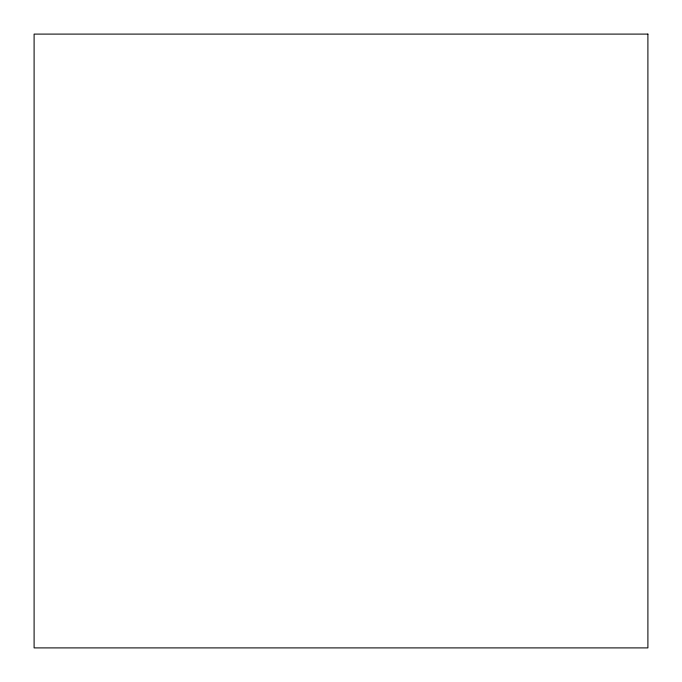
<?xml version="1.0" encoding="UTF-8"?>
<svg xmlns="http://www.w3.org/2000/svg" width="682" height="682" viewBox="0 0 682 682"><rect width="100%" height="100%" fill="white"/><g stroke="black" fill="none" stroke-linecap="round" stroke-linejoin="round"><path stroke-width="1.02" d="M647.9 34.1L34.1 34.1L34.1 647.9L647.9 647.9L647.9 34.1"/></g></svg>
